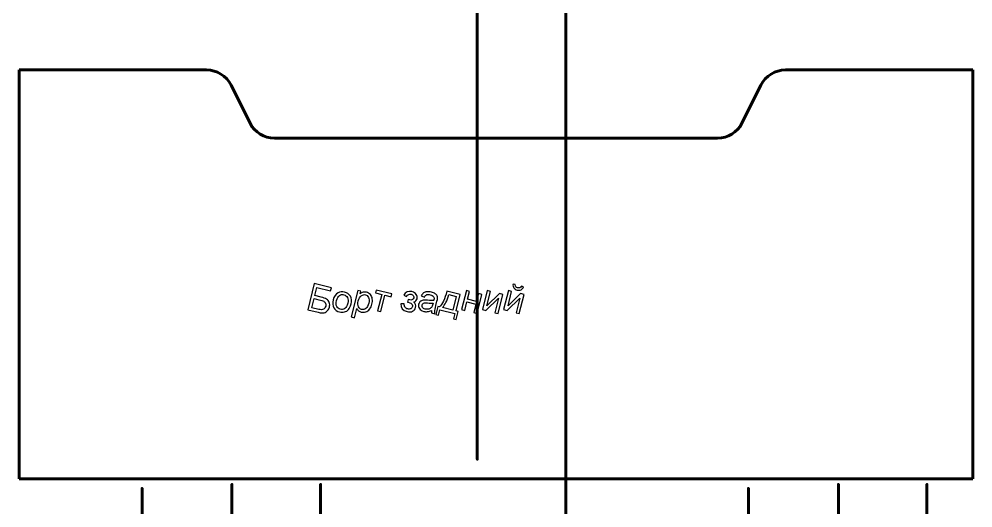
# Model space of a CAD drawing. Header units: centimetres. Extents: x 259 to 610, y 357 to 1252.
# Drawn here: x 489 to 559, y 815.5 to 851.4 of the extents above; entities that cross this region are included whole.
import ezdxf

# ---------------------------------------------------------------- set-up
doc = ezdxf.new("R2010")
doc.units = ezdxf.units.CM
doc.header["$MEASUREMENT"] = 0
doc.layers.add('layer 1', color=7, linetype='Continuous')

msp = doc.modelspace()

# ---------------------------------------------------------------- linework, layer by layer
at = {"layer": 'layer 1', "color": 5, "lineweight": 60}
for points, knots in [([(529.12517, 953.28499), (529.12517, 963.2261), (521.06631, 971.28496), (511.12519, 971.28498), (511.12519, 971.28498), (501.18408, 971.28499), (493.12519, 963.22615), (493.12517, 953.28504), (493.12517, 953.28504), (493.12514, 943.34392), (501.18398, 935.28503), (511.1251, 935.28499), (511.1251, 935.28499), (521.06621, 935.28495), (529.12512, 943.34378), (529.12517, 953.28489), (529.12667, 1251.51819), (529.12517, 356.81839), (529.12517, 953.28499)], [0, 0, 0, 0, 0.2, 0.2, 0.2, 0.2, 0.4, 0.4, 0.4, 0.4, 0.6, 0.6, 0.6, 0.6, 1, 1, 1, 1.0001, 1.0001, 1.0001, 1.0001]), ([(522.62517, 953.28499), (522.62517, 959.63626), (517.47645, 964.78498), (511.12518, 964.78499), (511.12518, 964.78499), (504.77391, 964.785), (499.62518, 959.63629), (499.62517, 953.28502), (499.62517, 953.28502), (499.62515, 946.93375), (504.77385, 941.78501), (511.12512, 941.78499), (511.12512, 941.78499), (517.47639, 941.78496), (522.62513, 946.93366), (522.62517, 953.28493), (522.62637, 1143.82303), (522.62517, 572.20879), (522.62517, 953.28499)], [0, 0, 0, 0, 0.2, 0.2, 0.2, 0.2, 0.4, 0.4, 0.4, 0.4, 0.6, 0.6, 0.6, 0.6, 1, 1, 1, 1.00006, 1.00006, 1.00006, 1.00006]), ([(504.62864, 808.22341), (504.62864, 809.65935), (503.46458, 810.82341), (502.02865, 810.82341), (502.02865, 810.82341), (500.59271, 810.82341), (499.42865, 809.65936), (499.42864, 808.22342), (499.42864, 808.22342), (499.42864, 806.78748), (500.59269, 805.62342), (502.02863, 805.62341), (502.02863, 805.62341), (503.46457, 805.62341), (504.62863, 806.78746), (504.62864, 808.2234), (504.62894, 851.3016), (504.62864, 722.06701), (504.62864, 808.22341)], [0, 0, 0, 0, 0.2, 0.2, 0.2, 0.2, 0.4, 0.4, 0.4, 0.4, 0.6, 0.6, 0.6, 0.6, 1, 1, 1, 1.00001, 1.00001, 1.00001, 1.00001]), ([(511.12864, 808.22341), (511.12864, 809.65935), (509.96458, 810.82341), (508.52865, 810.82341), (508.52865, 810.82341), (507.09271, 810.82341), (505.92865, 809.65936), (505.92864, 808.22342), (505.92864, 808.22342), (505.92864, 806.78748), (507.09269, 805.62342), (508.52863, 805.62341), (508.52863, 805.62341), (509.96457, 805.62341), (511.12863, 806.78746), (511.12864, 808.2234), (511.12894, 851.3016), (511.12864, 722.06701), (511.12864, 808.22341)], [0, 0, 0, 0, 0.2, 0.2, 0.2, 0.2, 0.4, 0.4, 0.4, 0.4, 0.6, 0.6, 0.6, 0.6, 1, 1, 1, 1.00001, 1.00001, 1.00001, 1.00001]), ([(549.12863, 808.22341), (549.12863, 809.65935), (547.96457, 810.82341), (546.52864, 810.82341), (546.52864, 810.82341), (545.0927, 810.82341), (543.92864, 809.65936), (543.92863, 808.22342), (543.92863, 808.22342), (543.92863, 806.78748), (545.09268, 805.62342), (546.52862, 805.62341), (546.52862, 805.62341), (547.96456, 805.62341), (549.12862, 806.78746), (549.12863, 808.2234), (549.12893, 851.3016), (549.12863, 722.06701), (549.12863, 808.22341)], [0, 0, 0, 0, 0.2, 0.2, 0.2, 0.2, 0.4, 0.4, 0.4, 0.4, 0.6, 0.6, 0.6, 0.6, 1, 1, 1, 1.00001, 1.00001, 1.00001, 1.00001]), ([(555.62863, 808.22341), (555.62863, 809.65935), (554.46457, 810.82341), (553.02864, 810.82341), (553.02864, 810.82341), (551.5927, 810.82341), (550.42864, 809.65936), (550.42863, 808.22342), (550.42863, 808.22342), (550.42863, 806.78748), (551.59268, 805.62342), (553.02862, 805.62341), (553.02862, 805.62341), (554.46456, 805.62341), (555.62862, 806.78746), (555.62863, 808.2234), (555.62893, 851.3016), (555.62863, 722.06701), (555.62863, 808.22341)], [0, 0, 0, 0, 0.2, 0.2, 0.2, 0.2, 0.4, 0.4, 0.4, 0.4, 0.6, 0.6, 0.6, 0.6, 1, 1, 1, 1.00001, 1.00001, 1.00001, 1.00001]), ([(498.02864, 808.2835), (498.02864, 809.66421), (496.90936, 810.78349), (495.52865, 810.7835), (495.52865, 810.7835), (494.14794, 810.7835), (493.02865, 809.66421), (493.02864, 808.2835), (493.02864, 808.2835), (493.02864, 806.90279), (494.14792, 805.7835), (495.52863, 805.7835), (495.52863, 805.7835), (496.90934, 805.78349), (498.02864, 806.90277), (498.02864, 808.28348), (498.02864, 849.70478), (498.02864, 725.4409), (498.02864, 808.2835)], [0, 0, 0, 0, 0.2, 0.2, 0.2, 0.2, 0.4, 0.4, 0.4, 0.4, 0.6, 0.6, 0.6, 0.6, 1, 1, 1, 1.00002, 1.00002, 1.00002, 1.00002]), ([(542.52863, 808.2835), (542.52863, 809.66421), (541.40935, 810.78349), (540.02864, 810.7835), (540.02864, 810.7835), (538.64793, 810.7835), (537.52864, 809.66421), (537.52863, 808.2835), (537.52863, 808.2835), (537.52863, 806.90279), (538.64791, 805.7835), (540.02862, 805.7835), (540.02862, 805.7835), (541.40933, 805.78349), (542.52863, 806.90277), (542.52863, 808.28348), (542.52863, 849.70478), (542.52863, 725.4409), (542.52863, 808.2835)], [0, 0, 0, 0, 0.2, 0.2, 0.2, 0.2, 0.4, 0.4, 0.4, 0.4, 0.6, 0.6, 0.6, 0.6, 1, 1, 1, 1.00002, 1.00002, 1.00002, 1.00002]), ([(497.85889, 785.74509), (497.85889, 787.1258), (496.73961, 788.24509), (495.3589, 788.24509), (495.3589, 788.24509), (493.97819, 788.24509), (492.8589, 787.12581), (492.85889, 785.7451), (492.85889, 785.7451), (492.85889, 784.36439), (493.97817, 783.2451), (495.35888, 783.24509), (495.35888, 783.24509), (496.73959, 783.24509), (497.85889, 784.36437), (497.85889, 785.74508), (497.85889, 827.16638), (497.85889, 702.90249), (497.85889, 785.74509)], [0, 0, 0, 0, 0.2, 0.2, 0.2, 0.2, 0.4, 0.4, 0.4, 0.4, 0.6, 0.6, 0.6, 0.6, 1, 1, 1, 1.00001, 1.00001, 1.00001, 1.00001]), ([(555.25888, 785.74509), (555.25888, 787.1258), (554.1396, 788.24509), (552.75889, 788.24509), (552.75889, 788.24509), (551.37818, 788.24509), (550.25889, 787.12581), (550.25888, 785.7451), (550.25888, 785.7451), (550.25888, 784.36439), (551.37816, 783.2451), (552.75887, 783.24509), (552.75887, 783.24509), (554.13958, 783.24509), (555.25888, 784.36437), (555.25888, 785.74508), (555.25888, 827.16638), (555.25888, 702.90249), (555.25888, 785.74509)], [0, 0, 0, 0, 0.2, 0.2, 0.2, 0.2, 0.4, 0.4, 0.4, 0.4, 0.6, 0.6, 0.6, 0.6, 1, 1, 1, 1.00001, 1.00001, 1.00001, 1.00001]), ([(503.35889, 785.24509), (503.35889, 786.34966), (502.46346, 787.24509), (501.3589, 787.24509), (501.3589, 787.24509), (500.25433, 787.24509), (499.3589, 786.34967), (499.35889, 785.2451), (499.35889, 785.2451), (499.35889, 784.14053), (500.25432, 783.2451), (501.35889, 783.24509), (501.35889, 783.24509), (502.46345, 783.24509), (503.35889, 784.14051), (503.35889, 785.24508), (503.35889, 818.38218), (503.35889, 718.97089), (503.35889, 785.24509)], [0, 0, 0, 0, 0.2, 0.2, 0.2, 0.2, 0.4, 0.4, 0.4, 0.4, 0.6, 0.6, 0.6, 0.6, 1, 1, 1, 1.00001, 1.00001, 1.00001, 1.00001]), ([(548.75888, 785.24509), (548.75888, 786.34966), (547.86345, 787.24509), (546.75889, 787.24509), (546.75889, 787.24509), (545.65432, 787.24509), (544.75889, 786.34967), (544.75888, 785.2451), (544.75888, 785.2451), (544.75888, 784.14053), (545.65431, 783.2451), (546.75888, 783.24509), (546.75888, 783.24509), (547.86344, 783.24509), (548.75888, 784.14051), (548.75888, 785.24508), (548.75888, 818.38218), (548.75888, 718.97089), (548.75888, 785.24509)], [0, 0, 0, 0, 0.2, 0.2, 0.2, 0.2, 0.4, 0.4, 0.4, 0.4, 0.6, 0.6, 0.6, 0.6, 1, 1, 1, 1.00001, 1.00001, 1.00001, 1.00001])]:
    msp.add_open_spline(points, degree=3, knots=knots, dxfattribs=at)
for points in [[(502.7682, 847.66905), (502.7682, 847.66905), (489.00427, 847.66905), (489.00427, 847.66905)], [(489.00427, 847.66905), (489.00427, 847.66905), (489.00427, 817.66905), (489.00427, 817.66905)], [(504.55706, 846.56347), (504.21828, 847.24104), (503.52575, 847.66905), (502.7682, 847.66905)], [(545.24033, 847.66905), (544.48279, 847.66905), (543.79026, 847.24104), (543.45148, 846.56347)], [(559.00426, 847.66905), (559.00426, 847.66905), (545.24033, 847.66905), (545.24033, 847.66905)], [(559.00426, 817.66905), (559.00426, 817.66905), (559.00426, 847.66905), (559.00426, 847.66905)], [(505.95149, 843.77462), (505.95149, 843.77462), (504.55706, 846.56347), (504.55706, 846.56347)], [(543.45148, 846.56347), (543.45148, 846.56347), (542.05705, 843.77462), (542.05705, 843.77462)], [(505.95149, 843.77462), (506.29027, 843.09705), (506.9828, 842.66905), (507.74034, 842.66905)], [(540.26819, 842.66905), (541.02574, 842.66905), (541.71827, 843.09705), (542.05705, 843.77462)], [(540.26819, 842.66905), (540.26819, 842.66905), (507.74034, 842.66905), (507.74034, 842.66905)], [(489.00427, 817.66905), (489.00427, 817.66905), (559.00426, 817.66905), (559.00426, 817.66905)]]:
    msp.add_open_spline(points, degree=3, dxfattribs=at)
at = {"layer": 'layer 1'}
for points, knots in [([(510.66867, 832.00609), (510.66867, 832.00609), (511.92005, 831.69405), (511.92005, 831.69405), (511.92005, 831.69405), (511.92005, 831.69405), (511.86311, 831.46627), (511.86311, 831.46627), (511.86311, 831.46627), (511.86311, 831.46627), (510.86728, 831.71488), (510.86728, 831.71488), (510.86728, 831.71488), (510.86728, 831.71488), (510.71913, 831.11997), (510.71913, 831.11997), (510.71913, 831.11997), (510.71913, 831.11997), (511.17931, 831.00516), (511.17931, 831.00516), (511.17931, 831.00516), (511.34968, 830.96303), (511.4807, 830.91303), (511.57329, 830.85516), (511.57329, 830.85516), (511.66542, 830.79775), (511.7307, 830.71673), (511.76913, 830.61164), (511.76913, 830.61164), (511.80709, 830.50655), (511.81126, 830.39451), (511.78162, 830.27506), (511.78162, 830.27506), (511.75709, 830.17784), (511.71265, 830.0922), (511.64829, 830.01858), (511.64829, 830.01858), (511.58394, 829.94451), (511.502, 829.89173), (511.40246, 829.85979), (511.40246, 829.85979), (511.30338, 829.82738), (511.15015, 829.83757), (510.9432, 829.88896), (510.9432, 829.88896), (510.9432, 829.88896), (510.18811, 830.07738), (510.18811, 830.07738), (510.18811, 830.07738), (510.18811, 830.07738), (510.66867, 832.00609), (510.66867, 832.00609)], [0, 0, 0, 0, 0.07142857, 0.07142857, 0.07142857, 0.07142857, 0.14285714, 0.14285714, 0.14285714, 0.14285714, 0.21428571, 0.21428571, 0.21428571, 0.21428571, 0.28571429, 0.28571429, 0.28571429, 0.28571429, 0.35714286, 0.35714286, 0.35714286, 0.35714286, 0.42857143, 0.42857143, 0.42857143, 0.42857143, 0.5, 0.5, 0.5, 0.5, 0.57142857, 0.57142857, 0.57142857, 0.57142857, 0.64285714, 0.64285714, 0.64285714, 0.64285714, 0.71428571, 0.71428571, 0.71428571, 0.71428571, 0.78571429, 0.78571429, 0.78571429, 0.78571429, 0.85714286, 0.85714286, 0.85714286, 0.85714286, 1, 1, 1, 1]), ([(525.87052, 831.8084), (525.87052, 831.8084), (526.03256, 831.76813), (526.03256, 831.76813), (526.03256, 831.76813), (525.99182, 831.66164), (525.9307, 831.58756), (525.84876, 831.54544), (525.84876, 831.54544), (525.76729, 831.50331), (525.67052, 831.49636), (525.55941, 831.52414), (525.55941, 831.52414), (525.44691, 831.55238), (525.36451, 831.60377), (525.31219, 831.67878), (525.31219, 831.67878), (525.25941, 831.75377), (525.24043, 831.84822), (525.25478, 831.9621), (525.25478, 831.9621), (525.25478, 831.9621), (525.41681, 831.92182), (525.41681, 831.92182), (525.41681, 831.92182), (525.41404, 831.85886), (525.42747, 831.8084), (525.45617, 831.76997), (525.45617, 831.76997), (525.48534, 831.73154), (525.53071, 831.7047), (525.59182, 831.68942), (525.59182, 831.68942), (525.66312, 831.67136), (525.72052, 831.67229), (525.76405, 831.69174), (525.76405, 831.69174), (525.80756, 831.71118), (525.84275, 831.75007), (525.87052, 831.8084)], [0, 0, 0, 0, 0.09090909, 0.09090909, 0.09090909, 0.09090909, 0.18181818, 0.18181818, 0.18181818, 0.18181818, 0.27272727, 0.27272727, 0.27272727, 0.27272727, 0.36363636, 0.36363636, 0.36363636, 0.36363636, 0.45454545, 0.45454545, 0.45454545, 0.45454545, 0.54545455, 0.54545455, 0.54545455, 0.54545455, 0.63636364, 0.63636364, 0.63636364, 0.63636364, 0.72727273, 0.72727273, 0.72727273, 0.72727273, 0.81818182, 0.81818182, 0.81818182, 0.81818182, 1, 1, 1, 1]), ([(510.49737, 830.23062), (510.49737, 830.23062), (511.00755, 830.10331), (511.00755, 830.10331), (511.00755, 830.10331), (511.14552, 830.06905), (511.2557, 830.07136), (511.33857, 830.11025), (511.33857, 830.11025), (511.42144, 830.14914), (511.477, 830.22506), (511.50478, 830.3371), (511.50478, 830.3371), (511.52469, 830.41719), (511.52144, 830.4885), (511.49551, 830.55192), (511.49551, 830.55192), (511.46959, 830.61535), (511.42329, 830.66442), (511.35755, 830.6996), (511.35755, 830.6996), (511.29181, 830.73478), (511.17422, 830.77322), (511.00524, 830.81535), (511.00524, 830.81535), (511.00524, 830.81535), (510.66403, 830.90053), (510.66403, 830.90053), (510.66403, 830.90053), (510.66403, 830.90053), (510.49737, 830.23062), (510.49737, 830.23062)], [0, 0, 0, 0, 0.11111111, 0.11111111, 0.11111111, 0.11111111, 0.22222222, 0.22222222, 0.22222222, 0.22222222, 0.33333333, 0.33333333, 0.33333333, 0.33333333, 0.44444444, 0.44444444, 0.44444444, 0.44444444, 0.55555556, 0.55555556, 0.55555556, 0.55555556, 0.66666667, 0.66666667, 0.66666667, 0.66666667, 0.77777778, 0.77777778, 0.77777778, 0.77777778, 1, 1, 1, 1]), ([(512.05478, 830.8084), (512.11959, 831.0672), (512.23904, 831.24081), (512.41403, 831.32923), (512.41403, 831.32923), (512.55987, 831.40285), (512.71959, 831.41812), (512.89227, 831.37507), (512.89227, 831.37507), (513.08441, 831.32738), (513.22561, 831.22507), (513.31635, 831.06904), (513.31635, 831.06904), (513.40662, 830.91257), (513.42422, 830.72368), (513.36913, 830.50145), (513.36913, 830.50145), (513.32422, 830.32182), (513.26172, 830.1871), (513.18209, 830.09775), (513.18209, 830.09775), (513.10246, 830.00794), (513.00431, 829.94729), (512.88672, 829.91627), (512.88672, 829.91627), (512.76959, 829.88479), (512.65015, 829.88432), (512.52792, 829.91488), (512.52792, 829.91488), (512.33256, 829.96349), (512.18997, 830.06581), (512.10061, 830.22136), (512.10061, 830.22136), (512.01126, 830.37645), (511.99598, 830.57228), (512.05478, 830.8084)], [0, 0, 0, 0, 0.1, 0.1, 0.1, 0.1, 0.2, 0.2, 0.2, 0.2, 0.3, 0.3, 0.3, 0.3, 0.4, 0.4, 0.4, 0.4, 0.5, 0.5, 0.5, 0.5, 0.6, 0.6, 0.6, 0.6, 0.7, 0.7, 0.7, 0.7, 0.8, 0.8, 0.8, 0.8, 1, 1, 1, 1]), ([(512.2983, 830.74775), (512.25386, 830.56859), (512.25941, 830.42506), (512.31543, 830.31673), (512.31543, 830.31673), (512.37098, 830.20794), (512.45848, 830.13895), (512.57653, 830.10932), (512.57653, 830.10932), (512.69413, 830.08016), (512.80339, 830.10053), (512.90339, 830.17044), (512.90339, 830.17044), (513.00386, 830.24035), (513.077, 830.3672), (513.12283, 830.55053), (513.12283, 830.55053), (513.16588, 830.72321), (513.15895, 830.86395), (513.10292, 830.97276), (513.10292, 830.97276), (513.04644, 831.08109), (512.95987, 831.15007), (512.8432, 831.17923), (512.8432, 831.17923), (512.72515, 831.20886), (512.61589, 831.18895), (512.51543, 831.11951), (512.51543, 831.11951), (512.41543, 831.05053), (512.34321, 830.92645), (512.2983, 830.74775)], [0, 0, 0, 0, 0.11111111, 0.11111111, 0.11111111, 0.11111111, 0.22222222, 0.22222222, 0.22222222, 0.22222222, 0.33333333, 0.33333333, 0.33333333, 0.33333333, 0.44444444, 0.44444444, 0.44444444, 0.44444444, 0.55555556, 0.55555556, 0.55555556, 0.55555556, 0.66666667, 0.66666667, 0.66666667, 0.66666667, 0.77777778, 0.77777778, 0.77777778, 0.77777778, 1, 1, 1, 1]), ([(513.38024, 829.55238), (513.38024, 829.55238), (513.86219, 831.48479), (513.86219, 831.48479), (513.86219, 831.48479), (513.86219, 831.48479), (514.07792, 831.43108), (514.07792, 831.43108), (514.07792, 831.43108), (514.07792, 831.43108), (514.03255, 831.24961), (514.03255, 831.24961), (514.03255, 831.24961), (514.10153, 831.30793), (514.17191, 831.34682), (514.24506, 831.36627), (514.24506, 831.36627), (514.31775, 831.38618), (514.39969, 831.38432), (514.49136, 831.36164), (514.49136, 831.36164), (514.61033, 831.33201), (514.70802, 831.27507), (514.78395, 831.1908), (514.78395, 831.1908), (514.85987, 831.10655), (514.9071, 831.00285), (514.92561, 830.8797), (514.92561, 830.8797), (514.94413, 830.75609), (514.93672, 830.62784), (514.90385, 830.49451), (514.90385, 830.49451), (514.8682, 830.35146), (514.81034, 830.22924), (514.73025, 830.12738), (514.73025, 830.12738), (514.65061, 830.02599), (514.55431, 829.95654), (514.44135, 829.91998), (514.44135, 829.91998), (514.32839, 829.8834), (514.21774, 829.87877), (514.10987, 829.90562), (514.10987, 829.90562), (514.03117, 829.92507), (513.9645, 829.95979), (513.90987, 830.0084), (513.90987, 830.0084), (513.85571, 830.05747), (513.8145, 830.11257), (513.78672, 830.17322), (513.78672, 830.17322), (513.78672, 830.17322), (513.61728, 829.49312), (513.61728, 829.49312), (513.61728, 829.49312), (513.61728, 829.49312), (513.38024, 829.55238), (513.38024, 829.55238)], [0, 0, 0, 0, 0.0625, 0.0625, 0.0625, 0.0625, 0.125, 0.125, 0.125, 0.125, 0.1875, 0.1875, 0.1875, 0.1875, 0.25, 0.25, 0.25, 0.25, 0.3125, 0.3125, 0.3125, 0.3125, 0.375, 0.375, 0.375, 0.375, 0.4375, 0.4375, 0.4375, 0.4375, 0.5, 0.5, 0.5, 0.5, 0.5625, 0.5625, 0.5625, 0.5625, 0.625, 0.625, 0.625, 0.625, 0.6875, 0.6875, 0.6875, 0.6875, 0.75, 0.75, 0.75, 0.75, 0.8125, 0.8125, 0.8125, 0.8125, 0.875, 0.875, 0.875, 0.875, 1, 1, 1, 1]), ([(513.90062, 830.72507), (513.8557, 830.54497), (513.85895, 830.40331), (513.91034, 830.29914), (513.91034, 830.29914), (513.96172, 830.19498), (514.03904, 830.13016), (514.14275, 830.10423), (514.14275, 830.10423), (514.24783, 830.07784), (514.34922, 830.10006), (514.44644, 830.17043), (514.44644, 830.17043), (514.54366, 830.2408), (514.61543, 830.36904), (514.66219, 830.55609), (514.66219, 830.55609), (514.70616, 830.73432), (514.70292, 830.87646), (514.652, 830.9834), (514.652, 830.9834), (514.60061, 831.09034), (514.52423, 831.15655), (514.42237, 831.18155), (514.42237, 831.18155), (514.32145, 831.20701), (514.22052, 831.18201), (514.11959, 831.10701), (514.11959, 831.10701), (514.01821, 831.03201), (513.94552, 830.9047), (513.90062, 830.72507)], [0, 0, 0, 0, 0.11111111, 0.11111111, 0.11111111, 0.11111111, 0.22222222, 0.22222222, 0.22222222, 0.22222222, 0.33333333, 0.33333333, 0.33333333, 0.33333333, 0.44444444, 0.44444444, 0.44444444, 0.44444444, 0.55555556, 0.55555556, 0.55555556, 0.55555556, 0.66666667, 0.66666667, 0.66666667, 0.66666667, 0.77777778, 0.77777778, 0.77777778, 0.77777778, 1, 1, 1, 1]), ([(515.21821, 831.51673), (515.21821, 831.51673), (516.35385, 831.23386), (516.35385, 831.23386), (516.35385, 831.23386), (516.35385, 831.23386), (516.30479, 831.03756), (516.30479, 831.03756), (516.30479, 831.03756), (516.30479, 831.03756), (515.85478, 831.1496), (515.85478, 831.1496), (515.85478, 831.1496), (515.85478, 831.1496), (515.55571, 829.94867), (515.55571, 829.94867), (515.55571, 829.94867), (515.55571, 829.94867), (515.32006, 830.00747), (515.32006, 830.00747), (515.32006, 830.00747), (515.32006, 830.00747), (515.6196, 831.2084), (515.6196, 831.2084), (515.6196, 831.2084), (515.6196, 831.2084), (515.1696, 831.3209), (515.1696, 831.3209), (515.1696, 831.3209), (515.1696, 831.3209), (515.21821, 831.51673), (515.21821, 831.51673)], [0, 0, 0, 0, 0.11111111, 0.11111111, 0.11111111, 0.11111111, 0.22222222, 0.22222222, 0.22222222, 0.22222222, 0.33333333, 0.33333333, 0.33333333, 0.33333333, 0.44444444, 0.44444444, 0.44444444, 0.44444444, 0.55555556, 0.55555556, 0.55555556, 0.55555556, 0.66666667, 0.66666667, 0.66666667, 0.66666667, 0.77777778, 0.77777778, 0.77777778, 0.77777778, 1, 1, 1, 1]), ([(517.50849, 830.6422), (517.50849, 830.6422), (517.55432, 830.82784), (517.55432, 830.82784), (517.55432, 830.82784), (517.65478, 830.80377), (517.72376, 830.79034), (517.76219, 830.78849), (517.76219, 830.78849), (517.80016, 830.78664), (517.83997, 830.79867), (517.88117, 830.82599), (517.88117, 830.82599), (517.92237, 830.85285), (517.94922, 830.89266), (517.96265, 830.94543), (517.96265, 830.94543), (517.97839, 831.00932), (517.97006, 831.06581), (517.93719, 831.11441), (517.93719, 831.11441), (517.90386, 831.1635), (517.85386, 831.1959), (517.78627, 831.21302), (517.78627, 831.21302), (517.65293, 831.24636), (517.53996, 831.19081), (517.44737, 831.04729), (517.44737, 831.04729), (517.44737, 831.04729), (517.23164, 831.14034), (517.23164, 831.14034), (517.23164, 831.14034), (517.36682, 831.38479), (517.56913, 831.47368), (517.83719, 831.40701), (517.83719, 831.40701), (517.98626, 831.36997), (518.09321, 831.30006), (518.15756, 831.19729), (518.15756, 831.19729), (518.22191, 831.09451), (518.23996, 830.98664), (518.21173, 830.87368), (518.21173, 830.87368), (518.18302, 830.75932), (518.10525, 830.68248), (517.97793, 830.64265), (517.97793, 830.64265), (518.03858, 830.5871), (518.07932, 830.52599), (518.09969, 830.45886), (518.09969, 830.45886), (518.12053, 830.39173), (518.12052, 830.31858), (518.10108, 830.2385), (518.10108, 830.2385), (518.0696, 830.11349), (517.99876, 830.02275), (517.88812, 829.96766), (517.88812, 829.96766), (517.77701, 829.9121), (517.63997, 829.90516), (517.47561, 829.9459), (517.47561, 829.9459), (517.15756, 830.02553), (517.00802, 830.21303), (517.02793, 830.50887), (517.02793, 830.50887), (517.02793, 830.50887), (517.26219, 830.50099), (517.26219, 830.50099), (517.26219, 830.50099), (517.25987, 830.40654), (517.28348, 830.32692), (517.33349, 830.26257), (517.33349, 830.26257), (517.38302, 830.19775), (517.44737, 830.15562), (517.52746, 830.13571), (517.52746, 830.13571), (517.60709, 830.11581), (517.67932, 830.12182), (517.74367, 830.15376), (517.74367, 830.15376), (517.80802, 830.18572), (517.84876, 830.23664), (517.86636, 830.30701), (517.86636, 830.30701), (517.87978, 830.36118), (517.87515, 830.41303), (517.85154, 830.46164), (517.85154, 830.46164), (517.82839, 830.51025), (517.79923, 830.54405), (517.76404, 830.56349), (517.76404, 830.56349), (517.72886, 830.5834), (517.66173, 830.60516), (517.56265, 830.63016), (517.56265, 830.63016), (517.55478, 830.63201), (517.53673, 830.63618), (517.50849, 830.6422)], [0, 0, 0, 0, 0.03703704, 0.03703704, 0.03703704, 0.03703704, 0.07407407, 0.07407407, 0.07407407, 0.07407407, 0.11111111, 0.11111111, 0.11111111, 0.11111111, 0.14814815, 0.14814815, 0.14814815, 0.14814815, 0.18518519, 0.18518519, 0.18518519, 0.18518519, 0.22222222, 0.22222222, 0.22222222, 0.22222222, 0.25925926, 0.25925926, 0.25925926, 0.25925926, 0.2962963, 0.2962963, 0.2962963, 0.2962963, 0.33333333, 0.33333333, 0.33333333, 0.33333333, 0.37037037, 0.37037037, 0.37037037, 0.37037037, 0.40740741, 0.40740741, 0.40740741, 0.40740741, 0.44444444, 0.44444444, 0.44444444, 0.44444444, 0.48148148, 0.48148148, 0.48148148, 0.48148148, 0.51851852, 0.51851852, 0.51851852, 0.51851852, 0.55555556, 0.55555556, 0.55555556, 0.55555556, 0.59259259, 0.59259259, 0.59259259, 0.59259259, 0.62962963, 0.62962963, 0.62962963, 0.62962963, 0.66666667, 0.66666667, 0.66666667, 0.66666667, 0.7037037, 0.7037037, 0.7037037, 0.7037037, 0.74074074, 0.74074074, 0.74074074, 0.74074074, 0.77777778, 0.77777778, 0.77777778, 0.77777778, 0.81481481, 0.81481481, 0.81481481, 0.81481481, 0.85185185, 0.85185185, 0.85185185, 0.85185185, 0.88888889, 0.88888889, 0.88888889, 0.88888889, 0.92592593, 0.92592593, 0.92592593, 0.92592593, 1, 1, 1, 1]), ([(519.27006, 830.03293), (519.16358, 829.98015), (519.06636, 829.94868), (518.97747, 829.93803), (518.97747, 829.93803), (518.88858, 829.92738), (518.79783, 829.93386), (518.70478, 829.95701), (518.70478, 829.95701), (518.55108, 829.99544), (518.44274, 830.06211), (518.37886, 830.15794), (518.37886, 830.15794), (518.31496, 830.25331), (518.29783, 830.35933), (518.327, 830.47599), (518.327, 830.47599), (518.34414, 830.54451), (518.37515, 830.6033), (518.42052, 830.65192), (518.42052, 830.65192), (518.46542, 830.70053), (518.51774, 830.73617), (518.57654, 830.75747), (518.57654, 830.75747), (518.63533, 830.77924), (518.69876, 830.7908), (518.76635, 830.79266), (518.76635, 830.79266), (518.81589, 830.79358), (518.88904, 830.78756), (518.9858, 830.77599), (518.9858, 830.77599), (519.18255, 830.75099), (519.33025, 830.74312), (519.42839, 830.75192), (519.42839, 830.75192), (519.43719, 830.78433), (519.44274, 830.80469), (519.44506, 830.81349), (519.44506, 830.81349), (519.46913, 830.91025), (519.46358, 830.98386), (519.42885, 831.03432), (519.42885, 831.03432), (519.38163, 831.10284), (519.29829, 831.15192), (519.17932, 831.18154), (519.17932, 831.18154), (519.06774, 831.20932), (518.98071, 831.21072), (518.91774, 831.18479), (518.91774, 831.18479), (518.85524, 831.15886), (518.79876, 831.0996), (518.7483, 831.00701), (518.7483, 831.00701), (518.7483, 831.00701), (518.52468, 831.0959), (518.52468, 831.0959), (518.52468, 831.0959), (518.57052, 831.18988), (518.62515, 831.26164), (518.68858, 831.31025), (518.68858, 831.31025), (518.752, 831.35932), (518.83348, 831.38896), (518.93302, 831.39914), (518.93302, 831.39914), (519.0321, 831.40932), (519.14228, 831.39914), (519.26219, 831.36904), (519.26219, 831.36904), (519.38163, 831.33942), (519.47515, 831.30146), (519.54228, 831.2547), (519.54228, 831.2547), (519.60987, 831.20794), (519.65617, 831.15886), (519.6807, 831.10794), (519.6807, 831.10794), (519.70524, 831.05655), (519.71635, 830.99683), (519.71404, 830.92831), (519.71404, 830.92831), (519.71172, 830.88572), (519.69783, 830.8121), (519.67145, 830.70701), (519.67145, 830.70701), (519.67145, 830.70701), (519.59274, 830.39127), (519.59274, 830.39127), (519.59274, 830.39127), (519.53765, 830.17089), (519.50802, 830.03063), (519.50386, 829.96951), (519.50386, 829.96951), (519.49923, 829.90886), (519.50525, 829.84776), (519.52191, 829.7871), (519.52191, 829.7871), (519.52191, 829.7871), (519.27423, 829.84868), (519.27423, 829.84868), (519.27423, 829.84868), (519.26219, 829.90377), (519.2608, 829.96534), (519.27006, 830.03293)], [0, 0, 0, 0, 0.03571429, 0.03571429, 0.03571429, 0.03571429, 0.07142857, 0.07142857, 0.07142857, 0.07142857, 0.10714286, 0.10714286, 0.10714286, 0.10714286, 0.14285714, 0.14285714, 0.14285714, 0.14285714, 0.17857143, 0.17857143, 0.17857143, 0.17857143, 0.21428571, 0.21428571, 0.21428571, 0.21428571, 0.25, 0.25, 0.25, 0.25, 0.28571429, 0.28571429, 0.28571429, 0.28571429, 0.32142857, 0.32142857, 0.32142857, 0.32142857, 0.35714286, 0.35714286, 0.35714286, 0.35714286, 0.39285714, 0.39285714, 0.39285714, 0.39285714, 0.42857143, 0.42857143, 0.42857143, 0.42857143, 0.46428571, 0.46428571, 0.46428571, 0.46428571, 0.5, 0.5, 0.5, 0.5, 0.53571429, 0.53571429, 0.53571429, 0.53571429, 0.57142857, 0.57142857, 0.57142857, 0.57142857, 0.60714286, 0.60714286, 0.60714286, 0.60714286, 0.64285714, 0.64285714, 0.64285714, 0.64285714, 0.67857143, 0.67857143, 0.67857143, 0.67857143, 0.71428571, 0.71428571, 0.71428571, 0.71428571, 0.75, 0.75, 0.75, 0.75, 0.78571429, 0.78571429, 0.78571429, 0.78571429, 0.82142857, 0.82142857, 0.82142857, 0.82142857, 0.85714286, 0.85714286, 0.85714286, 0.85714286, 0.89285714, 0.89285714, 0.89285714, 0.89285714, 0.92857143, 0.92857143, 0.92857143, 0.92857143, 1, 1, 1, 1]), ([(520.39553, 831.4385), (520.39553, 831.4385), (521.36914, 831.19544), (521.36914, 831.19544), (521.36914, 831.19544), (521.36914, 831.19544), (521.06914, 829.99312), (521.06914, 829.99312), (521.06914, 829.99312), (521.06914, 829.99312), (521.22052, 829.95562), (521.22052, 829.95562), (521.22052, 829.95562), (521.22052, 829.95562), (521.07331, 829.36488), (521.07331, 829.36488), (521.07331, 829.36488), (521.07331, 829.36488), (520.87839, 829.41302), (520.87839, 829.41302), (520.87839, 829.41302), (520.87839, 829.41302), (520.977, 829.80932), (520.977, 829.80932), (520.977, 829.80932), (520.977, 829.80932), (519.87747, 830.0834), (519.87747, 830.0834), (519.87747, 830.0834), (519.87747, 830.0834), (519.7784, 829.68756), (519.7784, 829.68756), (519.7784, 829.68756), (519.7784, 829.68756), (519.58395, 829.73618), (519.58395, 829.73618), (519.58395, 829.73618), (519.58395, 829.73618), (519.73117, 830.32692), (519.73117, 830.32692), (519.73117, 830.32692), (519.73117, 830.32692), (519.85617, 830.29543), (519.85617, 830.29543), (519.85617, 830.29543), (520.07932, 830.48016), (520.25895, 830.86118), (520.39553, 831.4385)], [0, 0, 0, 0, 0.07692308, 0.07692308, 0.07692308, 0.07692308, 0.15384615, 0.15384615, 0.15384615, 0.15384615, 0.23076923, 0.23076923, 0.23076923, 0.23076923, 0.30769231, 0.30769231, 0.30769231, 0.30769231, 0.38461538, 0.38461538, 0.38461538, 0.38461538, 0.46153846, 0.46153846, 0.46153846, 0.46153846, 0.53846154, 0.53846154, 0.53846154, 0.53846154, 0.61538462, 0.61538462, 0.61538462, 0.61538462, 0.69230769, 0.69230769, 0.69230769, 0.69230769, 0.76923077, 0.76923077, 0.76923077, 0.76923077, 0.84615385, 0.84615385, 0.84615385, 0.84615385, 1, 1, 1, 1]), ([(520.54367, 831.19312), (520.41311, 830.74404), (520.25941, 830.42599), (520.08256, 830.23896), (520.08256, 830.23896), (520.08256, 830.23896), (520.83349, 830.05192), (520.83349, 830.05192), (520.83349, 830.05192), (520.83349, 830.05192), (521.08441, 831.0584), (521.08441, 831.0584), (521.08441, 831.0584), (521.08441, 831.0584), (520.54367, 831.19312), (520.54367, 831.19312)], [0, 0, 0, 0, 0.2, 0.2, 0.2, 0.2, 0.4, 0.4, 0.4, 0.4, 0.6, 0.6, 0.6, 0.6, 1, 1, 1, 1]), ([(521.8307, 831.48479), (521.8307, 831.48479), (522.06728, 831.42553), (522.06728, 831.42553), (522.06728, 831.42553), (522.06728, 831.42553), (521.92237, 830.84404), (521.92237, 830.84404), (521.92237, 830.84404), (521.92237, 830.84404), (522.57886, 830.68016), (522.57886, 830.68016), (522.57886, 830.68016), (522.57886, 830.68016), (522.72423, 831.26211), (522.72423, 831.26211), (522.72423, 831.26211), (522.72423, 831.26211), (522.9608, 831.20284), (522.9608, 831.20284), (522.9608, 831.20284), (522.9608, 831.20284), (522.61265, 829.80562), (522.61265, 829.80562), (522.61265, 829.80562), (522.61265, 829.80562), (522.37561, 829.86442), (522.37561, 829.86442), (522.37561, 829.86442), (522.37561, 829.86442), (522.53024, 830.48432), (522.53024, 830.48432), (522.53024, 830.48432), (522.53024, 830.48432), (521.87376, 830.64822), (521.87376, 830.64822), (521.87376, 830.64822), (521.87376, 830.64822), (521.71913, 830.0283), (521.71913, 830.0283), (521.71913, 830.0283), (521.71913, 830.0283), (521.48256, 830.08756), (521.48256, 830.08756), (521.48256, 830.08756), (521.48256, 830.08756), (521.8307, 831.48479), (521.8307, 831.48479)], [0, 0, 0, 0, 0.07692308, 0.07692308, 0.07692308, 0.07692308, 0.15384615, 0.15384615, 0.15384615, 0.15384615, 0.23076923, 0.23076923, 0.23076923, 0.23076923, 0.30769231, 0.30769231, 0.30769231, 0.30769231, 0.38461538, 0.38461538, 0.38461538, 0.38461538, 0.46153846, 0.46153846, 0.46153846, 0.46153846, 0.53846154, 0.53846154, 0.53846154, 0.53846154, 0.61538462, 0.61538462, 0.61538462, 0.61538462, 0.69230769, 0.69230769, 0.69230769, 0.69230769, 0.76923077, 0.76923077, 0.76923077, 0.76923077, 0.84615385, 0.84615385, 0.84615385, 0.84615385, 1, 1, 1, 1]), ([(523.36312, 831.48479), (523.36312, 831.48479), (523.60016, 831.42599), (523.60016, 831.42599), (523.60016, 831.42599), (523.60016, 831.42599), (523.33442, 830.36025), (523.33442, 830.36025), (523.33442, 830.36025), (523.33442, 830.36025), (524.25664, 831.2621), (524.25664, 831.2621), (524.25664, 831.2621), (524.25664, 831.2621), (524.51173, 831.19868), (524.51173, 831.19868), (524.51173, 831.19868), (524.51173, 831.19868), (524.16358, 829.80146), (524.16358, 829.80146), (524.16358, 829.80146), (524.16358, 829.80146), (523.92654, 829.86025), (523.92654, 829.86025), (523.92654, 829.86025), (523.92654, 829.86025), (524.19043, 830.91951), (524.19043, 830.91951), (524.19043, 830.91951), (524.19043, 830.91951), (523.27006, 830.02413), (523.27006, 830.02413), (523.27006, 830.02413), (523.27006, 830.02413), (523.01497, 830.08756), (523.01497, 830.08756), (523.01497, 830.08756), (523.01497, 830.08756), (523.36312, 831.48479), (523.36312, 831.48479)], [0, 0, 0, 0, 0.09090909, 0.09090909, 0.09090909, 0.09090909, 0.18181818, 0.18181818, 0.18181818, 0.18181818, 0.27272727, 0.27272727, 0.27272727, 0.27272727, 0.36363636, 0.36363636, 0.36363636, 0.36363636, 0.45454545, 0.45454545, 0.45454545, 0.45454545, 0.54545455, 0.54545455, 0.54545455, 0.54545455, 0.63636364, 0.63636364, 0.63636364, 0.63636364, 0.72727273, 0.72727273, 0.72727273, 0.72727273, 0.81818182, 0.81818182, 0.81818182, 0.81818182, 1, 1, 1, 1]), ([(524.91497, 831.48479), (524.91497, 831.48479), (525.15201, 831.42599), (525.15201, 831.42599), (525.15201, 831.42599), (525.15201, 831.42599), (524.88627, 830.36025), (524.88627, 830.36025), (524.88627, 830.36025), (524.88627, 830.36025), (525.80849, 831.2621), (525.80849, 831.2621), (525.80849, 831.2621), (525.80849, 831.2621), (526.06358, 831.19868), (526.06358, 831.19868), (526.06358, 831.19868), (526.06358, 831.19868), (525.71543, 829.80146), (525.71543, 829.80146), (525.71543, 829.80146), (525.71543, 829.80146), (525.47839, 829.86025), (525.47839, 829.86025), (525.47839, 829.86025), (525.47839, 829.86025), (525.74228, 830.91951), (525.74228, 830.91951), (525.74228, 830.91951), (525.74228, 830.91951), (524.82191, 830.02413), (524.82191, 830.02413), (524.82191, 830.02413), (524.82191, 830.02413), (524.56682, 830.08756), (524.56682, 830.08756), (524.56682, 830.08756), (524.56682, 830.08756), (524.91497, 831.48479), (524.91497, 831.48479)], [0, 0, 0, 0, 0.09090909, 0.09090909, 0.09090909, 0.09090909, 0.18181818, 0.18181818, 0.18181818, 0.18181818, 0.27272727, 0.27272727, 0.27272727, 0.27272727, 0.36363636, 0.36363636, 0.36363636, 0.36363636, 0.45454545, 0.45454545, 0.45454545, 0.45454545, 0.54545455, 0.54545455, 0.54545455, 0.54545455, 0.63636364, 0.63636364, 0.63636364, 0.63636364, 0.72727273, 0.72727273, 0.72727273, 0.72727273, 0.81818182, 0.81818182, 0.81818182, 0.81818182, 1, 1, 1, 1]), ([(519.38209, 830.56673), (519.28718, 830.55284), (519.15107, 830.55516), (518.97284, 830.57368), (518.97284, 830.57368), (518.87238, 830.58387), (518.79922, 830.58525), (518.75478, 830.57785), (518.75478, 830.57785), (518.70987, 830.57044), (518.67237, 830.55239), (518.64182, 830.52414), (518.64182, 830.52414), (518.61173, 830.4959), (518.59135, 830.46118), (518.58117, 830.41951), (518.58117, 830.41951), (518.56543, 830.35655), (518.57607, 830.29821), (518.61358, 830.24405), (518.61358, 830.24405), (518.65062, 830.18988), (518.71543, 830.15145), (518.80755, 830.12831), (518.80755, 830.12831), (518.89876, 830.10562), (518.98487, 830.10562), (519.06589, 830.12784), (519.06589, 830.12784), (519.14691, 830.15006), (519.21265, 830.19127), (519.26311, 830.25238), (519.26311, 830.25238), (519.302, 830.29961), (519.33441, 830.37553), (519.36033, 830.47969), (519.36033, 830.47969), (519.36033, 830.47969), (519.38209, 830.56673), (519.38209, 830.56673)], [0, 0, 0, 0, 0.09090909, 0.09090909, 0.09090909, 0.09090909, 0.18181818, 0.18181818, 0.18181818, 0.18181818, 0.27272727, 0.27272727, 0.27272727, 0.27272727, 0.36363636, 0.36363636, 0.36363636, 0.36363636, 0.45454545, 0.45454545, 0.45454545, 0.45454545, 0.54545455, 0.54545455, 0.54545455, 0.54545455, 0.63636364, 0.63636364, 0.63636364, 0.63636364, 0.72727273, 0.72727273, 0.72727273, 0.72727273, 0.81818182, 0.81818182, 0.81818182, 0.81818182, 1, 1, 1, 1])]:
    msp.add_open_spline(points, degree=3, knots=knots, dxfattribs=at)

doc.saveas('drawing.dxf')
